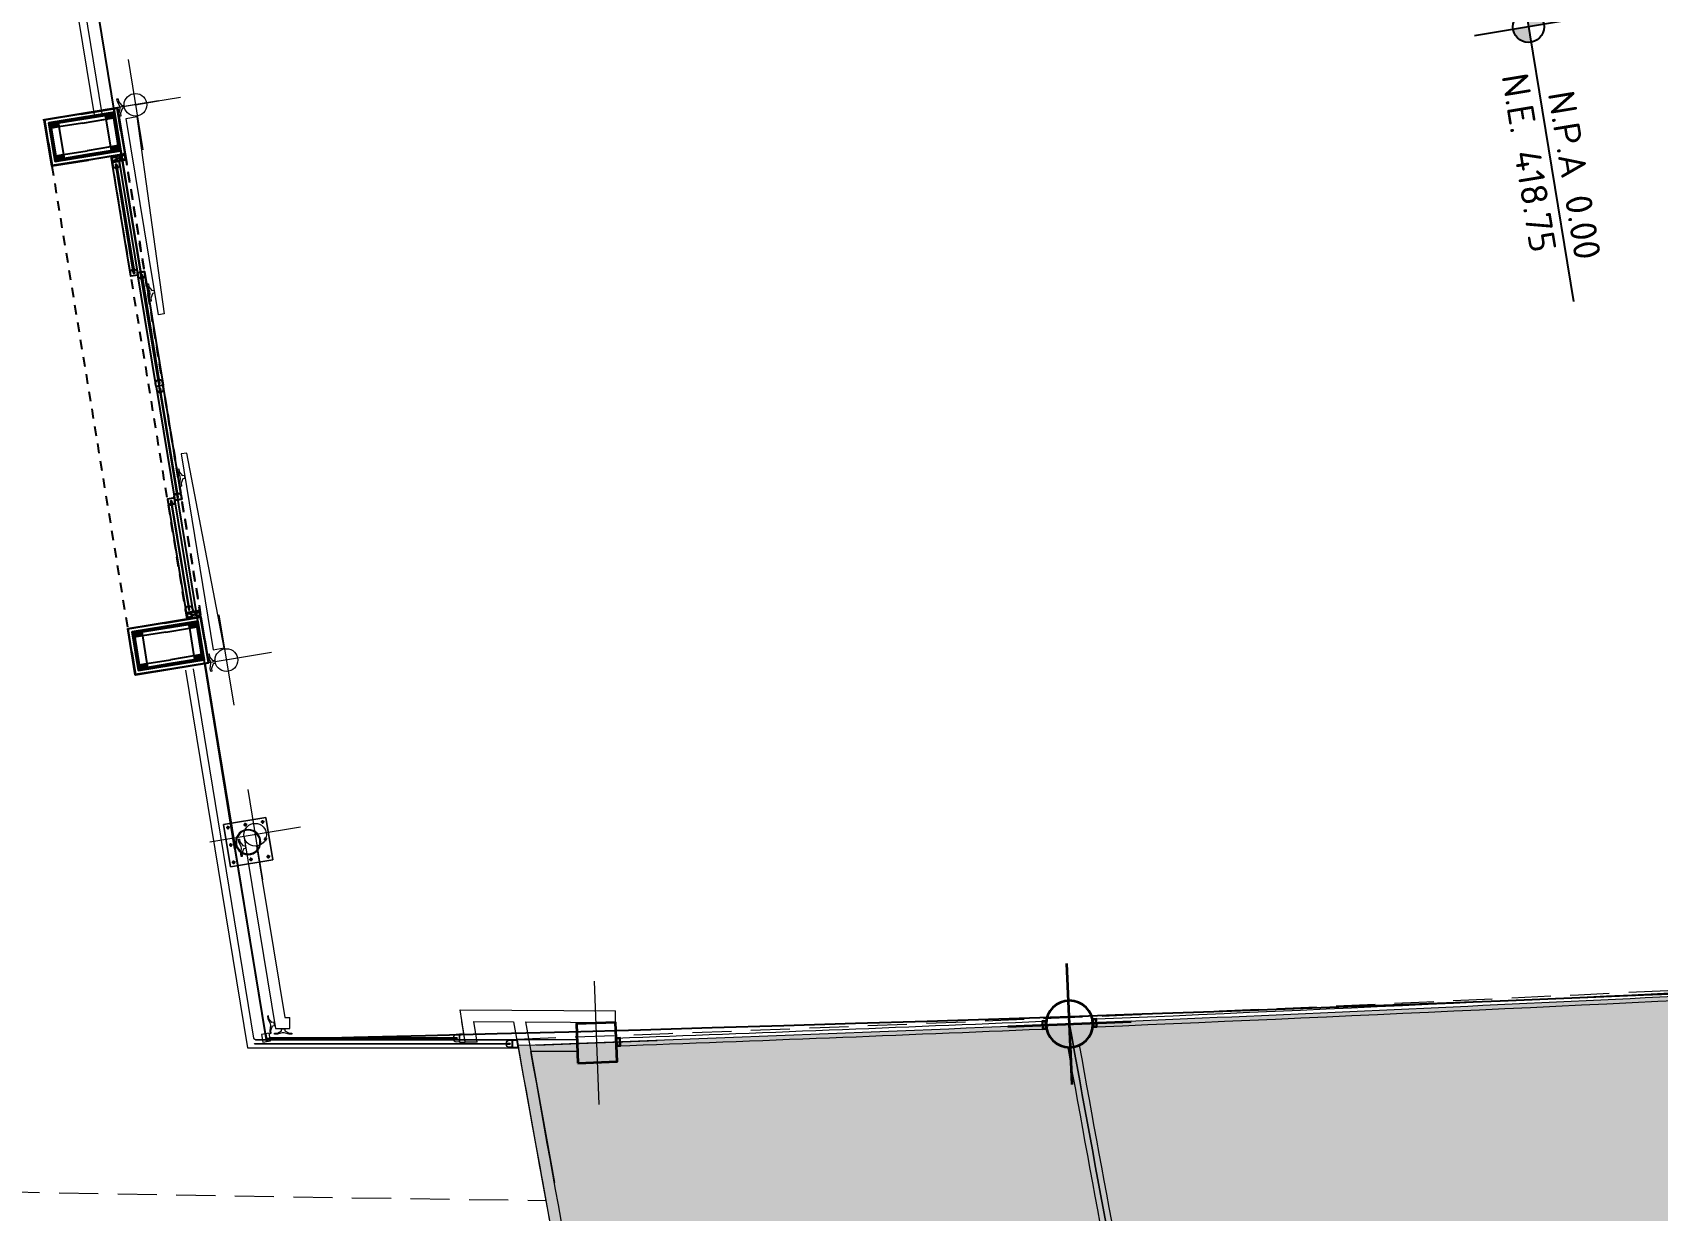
# Model space of a CAD drawing. Header units: metres. Extents: x 2 to 659295185, y -28 to 1124222152.
# Drawn here: x 655414.91 to 655435.71, y 1126400.92 to 1126416 of the extents above; entities that cross this region are included whole.
import ezdxf

# ---------------------------------------------------------------- set-up
doc = ezdxf.new("R2010")
doc.units = ezdxf.units.M
doc.header["$MEASUREMENT"] = 0
for name, pattern in [('CCSM_C1_CUERPO D.dwg 19-03-12$0$ACAD_ISO02W100', [15, 12, -3]), ('CCSM_C1_CUERPO D.dwg 19-03-12$0$CONTINUA', [0]), ('CCSM_C1_CUERPO D.dwg 19-03-12$0$HIDDEN2', [0.1875, 0.125, -0.0625]), ('CCSM_C1_CUERPO EL$0$DASHED', [0.75, 0.5, -0.25]), ('CCSM_C1_CUERPO QR$0$CONTINUA', [0]), ('CCSM_XREF ESTRUCTURA15$0$DASHED', [0.75, 0.5, -0.25]), ('CCSM_XREF ESTRUCTURA15$0$MITTE', [2, 1.25, -0.25, 0.25, -0.25]), ('CONTINUA', [0]), ('DASHDOT', [1, 0.5, -0.25, 0, -0.25])]:
    doc.linetypes.add(name, pattern=pattern)
doc.layers.get('0').update_dxf_attribs({"linetype": 'CONTINUOUS'})
for name, color, linetype in [('CCSM_C1_CUERPO D.dwg 19-03-12$0$01', 2, 'CONTINUOUS'), ('CCSM_C1_CUERPO D.dwg 19-03-12$0$03', 3, 'CONTINUOUS'), ('CCSM_C1_CUERPO D.dwg 19-03-12$0$A-BROCAL', 8, 'CONTINUOUS'), ('CCSM_C1_CUERPO D.dwg 19-03-12$0$A-ESTRUCTURA DE FACHADA DE VIDRIO', 5, 'CONTINUOUS'), ('CCSM_C1_CUERPO D.dwg 19-03-12$0$A-PROYECCIONES', 5, 'CCSM_C1_CUERPO D.dwg 19-03-12$0$ACAD_ISO02W100'), ('CCSM_C1_CUERPO D.dwg 19-03-12$0$A-PUERTA', 5, 'CCSM_C1_CUERPO D.dwg 19-03-12$0$CONTINUA'), ('CCSM_C1_CUERPO D.dwg 19-03-12$0$A-VIDRIO', 135, 'CONTINUOUS'), ('CCSM_C1_CUERPO D.dwg 19-03-12$0$FAC-ALUCOBOND', 7, 'CONTINUOUS'), ('CCSM_C1_CUERPO D.dwg 19-03-12$0$FAC-VIDRIO', 113, 'CONTINUOUS'), ('CCSM_C1_CUERPO D.dwg 19-03-12$0$LOGO', 7, 'CONTINUOUS'), ('CCSM_C1_CUERPO D.dwg 19-03-12$0$TEX-ROT', 7, 'CONTINUOUS'), ('CCSM_C1_CUERPO EL$0$A-PROYECCIONES', 5, 'CCSM_C1_CUERPO EL$0$DASHED'), ('CCSM_C1_CUERPO QR$0$A-FRENTE DE LOCAL', 4, 'CONTINUOUS'), ('CCSM_C1_CUERPO QR$0$A-MARCOS LOCALES', 4, 'CONTINUOUS'), ('CCSM_C1_CUERPO QR$0$A-PARED', 2, 'CCSM_C1_CUERPO QR$0$CONTINUA'), ('CCSM_C1_CUERPO QR$0$A-TEXTOS NIVELES', 7, 'CONTINUOUS'), ('CCSM_XREF ESTRUCTURA15$0$PROYECCION DE TECHO', 212, 'CONTINUOUS'), ('CCSM_XREF ESTRUCTURA15$0$PS_MIDLINE', 1, 'CCSM_XREF ESTRUCTURA15$0$MITTE'), ('CCSM_XREF ESTRUCTURA15$0$PS_PLATE', 161, 'CONTINUOUS'), ('CCSM_XREF ESTRUCTURA15$0$PS_SOLID', 2, 'CONTINUOUS'), ('MESAS DE FERIA', 7, 'CONTINUOUS')]:
    doc.layers.add(name, color=color, linetype=linetype)
doc.layers.add('CCSM_C1_CUERPO QR$0$A-AREAS COMERCIALES', color=151, linetype='CONTINUOUS', plot=False)
for name, color, linetype, lineweight in [('CCSM_XREF ESTRUCTURA15$0$E-CA-COLUMNA', 2, 'CONTINUOUS', 35), ('CCSM_XREF ESTRUCTURA15$0$E-CR-COLUMNA', 2, 'CONTINUOUS', 35), ('LOCALES ASIGNADOS', 41, 'DASHDOT', 0), ('LOCALES PROPIOS', 101, 'CONTINUA', 0)]:
    doc.layers.add(name, color=color, linetype=linetype, lineweight=lineweight)
doc.styles.add('CCSM_C1_CUERPO QR$0$Standard', font='txt_____.ttf')

# ---------------------------------------------------------------- blocks, each defined once
blk = doc.blocks.new('CCSM_C1_CUERPO D.dwg 19-03-12$0$A$C050131DF')
at = {"layer": 'CCSM_C1_CUERPO D.dwg 19-03-12$0$01', "color": 8}
for p, q in [((-3.348, -5.969), (-3.349, -5.969)), ((-3.348, -5.969), (-3.348, -5.968)), ((-2.323, -6.4), (-2.322, -6.401)), ((-2.323, -6.401), (-2.322, -6.401)), ((-3.252, -6.553), (-3.253, -6.553)), ((-3.252, -6.553), (-3.252, -6.554)), ((-2.28, -12.482), (-2.281, -12.481)), ((-2.28, -12.482), (-2.281, -12.482)), ((-2.184, -13.066), (-2.185, -13.067)), ((-2.185, -13.066), (-2.185, -13.066))]:
    blk.add_line(p, q, dxfattribs=at)
for points in [[(-2.367, -6.108), (-2.415, -5.813, 0.414214), (-2.416, -5.812), (-2.884, -5.889)], [(-3.304, -6.262), (-3.352, -5.967, -0.414214), (-3.351, -5.965), (-2.884, -5.889)], [(-2.367, -6.108), (-2.318, -6.403, -0.414214), (-2.319, -6.404), (-2.787, -6.481)], [(-3.304, -6.262), (-3.256, -6.556, 0.414214), (-3.254, -6.557), (-2.787, -6.481)], [(-2.237, -12.775), (-2.285, -12.48, -0.414214), (-2.284, -12.478), (-1.816, -12.402)], [(-1.299, -12.621), (-1.347, -12.326, 0.414214), (-1.349, -12.325), (-1.816, -12.402)], [(-1.299, -12.621), (-1.251, -12.916, -0.414214), (-1.252, -12.917), (-1.719, -12.994)], [(-2.237, -12.775), (-2.188, -13.069, 0.414214), (-2.187, -13.07), (-1.719, -12.994)]]:
    blk.add_lwpolyline(points, format="xyb", dxfattribs=at)
for points in [[(-2.883, -5.893), (-2.419, -5.816)], [(-2.371, -6.108), (-2.418, -5.817)], [(-2.367, -6.108), (-2.416, -5.813)], [(-3.304, -6.261), (-3.352, -5.966)], [(-2.883, -5.893), (-3.348, -5.969)], [(-3.3, -6.261), (-3.348, -5.969)], [(-2.371, -6.108), (-2.323, -6.4)], [(-2.367, -6.108), (-2.319, -6.403)], [(-3.304, -6.261), (-3.255, -6.556)], [(-3.3, -6.261), (-3.252, -6.553)], [(-2.788, -6.477), (-2.323, -6.401)], [(-2.788, -6.477), (-3.252, -6.553)], [(-2.236, -12.774), (-2.284, -12.479)], [(-1.816, -12.406), (-2.28, -12.482)], [(-2.233, -12.774), (-2.28, -12.482)], [(-1.816, -12.406), (-1.351, -12.33)], [(-1.303, -12.622), (-1.351, -12.33)], [(-1.3, -12.621), (-1.348, -12.326)], [(-1.303, -12.622), (-1.255, -12.913)], [(-1.3, -12.621), (-1.251, -12.916)], [(-2.236, -12.774), (-2.188, -13.07)], [(-2.233, -12.774), (-2.185, -13.066)], [(-1.72, -12.99), (-2.184, -13.066)], [(-1.72, -12.99), (-1.256, -12.914)]]:
    blk.add_lwpolyline(points, dxfattribs=at)
at = {"layer": 'CCSM_C1_CUERPO D.dwg 19-03-12$0$03', "color": 8}
for p, q in [((-3.348, -5.968), (-3.352, -5.966)), ((-3.349, -5.969), (-3.352, -5.966)), ((-2.322, -6.401), (-2.319, -6.403)), ((-2.322, -6.401), (-2.319, -6.403)), ((-3.253, -6.553), (-3.255, -6.556)), ((-3.252, -6.554), (-3.255, -6.557)), ((-2.281, -12.481), (-2.284, -12.479)), ((-2.281, -12.482), (-2.284, -12.479)), ((-2.185, -13.066), (-2.188, -13.07)), ((-2.185, -13.067), (-2.187, -13.07))]:
    blk.add_line(p, q, dxfattribs=at)
for points in [[(-2.884, -5.889), (-2.416, -5.813)], [(-2.883, -5.892), (-2.418, -5.816)], [(-2.37, -6.108), (-2.418, -5.816)], [(-2.884, -5.889), (-3.352, -5.966)], [(-3.301, -6.261), (-3.349, -5.969)], [(-2.883, -5.892), (-3.348, -5.968)], [(-2.37, -6.108), (-2.322, -6.401)], [(-3.301, -6.261), (-3.253, -6.553)], [(-2.787, -6.477), (-2.322, -6.401)], [(-2.787, -6.48), (-2.319, -6.403)], [(-2.787, -6.48), (-3.255, -6.557)], [(-2.787, -6.477), (-3.252, -6.554)], [(-1.816, -12.402), (-2.284, -12.479)], [(-1.816, -12.405), (-2.281, -12.481)], [(-2.233, -12.774), (-2.281, -12.482)], [(-1.816, -12.402), (-1.349, -12.326)], [(-1.816, -12.405), (-1.351, -12.329)], [(-1.303, -12.621), (-1.35, -12.329)], [(-1.303, -12.621), (-1.255, -12.914)], [(-2.233, -12.774), (-2.185, -13.066)], [(-1.719, -12.993), (-2.187, -13.07)], [(-1.72, -12.99), (-2.185, -13.067)], [(-1.72, -12.99), (-1.255, -12.914)], [(-1.719, -12.993), (-1.252, -12.917)]]:
    blk.add_lwpolyline(points, dxfattribs=at)
at = {"layer": 'CCSM_C1_CUERPO D.dwg 19-03-12$0$A-PROYECCIONES', "color": 8, "linetype": 'CCSM_C1_CUERPO D.dwg 19-03-12$0$HIDDEN2'}
blk.add_lwpolyline([(-1.348, -12.325), (-2.318, -6.404), (-3.256, -6.558), (-2.285, -12.479)], close=True, dxfattribs=at)
blk.add_lwpolyline([(-1.348, -12.325), (-1.525, -12.354), (-2.496, -6.433), (-2.318, -6.404), (-1.348, -12.325)], dxfattribs=at)
at = {"layer": 'CCSM_C1_CUERPO D.dwg 19-03-12$0$A-PUERTA', "color": 8}
for p, q in [((-2.484, -6.441), (-2.317, -6.475)), ((-2.326, -6.415), (-2.475, -6.5)), ((-1.517, -12.343), (-1.369, -12.257)), ((-1.359, -12.317), (-1.527, -12.283))]:
    blk.add_line(p, q, dxfattribs=at)
for points in [[(-2.483, -6.512), (-2.496, -6.433), (-2.318, -6.404), (-2.305, -6.483)], [(-2.475, -6.5), (-2.484, -6.441), (-2.326, -6.415), (-2.317, -6.475)], [(-2.394, -6.497), (-2.155, -7.953), (-2.244, -7.968), (-2.483, -6.512)], [(-2.429, -6.533), (-2.2, -7.93), (-2.21, -7.931), (-2.439, -6.535)], [(-2.071, -7.909), (-1.833, -9.364), (-1.922, -9.379), (-2.16, -7.923)], [(-2.106, -7.945), (-1.877, -9.341), (-1.887, -9.343), (-2.116, -7.947)], [(-1.594, -10.82), (-1.833, -9.364), (-1.922, -9.379), (-1.683, -10.835)], [(-1.639, -10.797), (-1.868, -9.4), (-1.877, -9.402), (-1.649, -10.798)], [(-1.449, -12.26), (-1.688, -10.805), (-1.777, -10.819), (-1.538, -12.275)], [(-1.494, -12.237), (-1.723, -10.841), (-1.732, -10.843), (-1.504, -12.239)], [(-1.538, -12.275), (-1.525, -12.354), (-1.348, -12.325), (-1.361, -12.246)], [(-1.527, -12.283), (-1.517, -12.343), (-1.359, -12.317), (-1.369, -12.257)]]:
    blk.add_lwpolyline(points, close=True, dxfattribs=at)
for points in [[(-2.421, -6.583), (-2.421, -6.583, 0.414214), (-2.388, -6.537), (-2.394, -6.497), (-2.483, -6.512), (-2.476, -6.551, 0.414214), (-2.43, -6.584), (-2.43, -6.584), (-2.439, -6.535), (-2.429, -6.533)], [(-2.208, -7.881), (-2.203, -7.88, -0.440849), (-2.162, -7.914), (-2.155, -7.953), (-2.244, -7.968), (-2.251, -7.928, -0.414214), (-2.218, -7.882), (-2.218, -7.882), (-2.21, -7.931), (-2.2, -7.93)], [(-2.098, -7.994), (-2.098, -7.994, 0.414214), (-2.065, -7.948), (-2.071, -7.909), (-2.16, -7.923), (-2.154, -7.963, 0.414214), (-2.108, -7.996), (-2.108, -7.996), (-2.116, -7.947), (-2.106, -7.945)], [(-1.885, -9.292), (-1.88, -9.291, -0.440849), (-1.839, -9.325), (-1.833, -9.364), (-1.922, -9.379), (-1.928, -9.339, -0.414214), (-1.895, -9.294), (-1.895, -9.294), (-1.887, -9.343), (-1.877, -9.341)], [(-1.859, -9.45), (-1.859, -9.45, 0.414214), (-1.826, -9.404), (-1.833, -9.364), (-1.922, -9.379), (-1.915, -9.418, 0.414214), (-1.869, -9.451), (-1.869, -9.451), (-1.877, -9.402), (-1.868, -9.4)], [(-1.715, -10.89), (-1.715, -10.89, 0.414214), (-1.682, -10.844), (-1.688, -10.805), (-1.777, -10.819), (-1.77, -10.859, 0.414214), (-1.724, -10.892), (-1.724, -10.892), (-1.732, -10.843), (-1.723, -10.841)], [(-1.647, -10.747), (-1.642, -10.747, -0.440849), (-1.601, -10.78), (-1.594, -10.82), (-1.683, -10.835), (-1.69, -10.795, -0.414214), (-1.657, -10.749), (-1.657, -10.749), (-1.649, -10.798), (-1.639, -10.797)], [(-1.502, -12.188), (-1.507, -12.189, -0.389175), (-1.456, -12.221), (-1.449, -12.26), (-1.538, -12.275), (-1.545, -12.236, -0.414214), (-1.512, -12.19), (-1.512, -12.19), (-1.504, -12.239), (-1.494, -12.237)]]:
    blk.add_lwpolyline(points, format="xyb", close=True, dxfattribs=at)
at = {"layer": 'CCSM_C1_CUERPO D.dwg 19-03-12$0$FAC-ALUCOBOND', "color": 8}
for points in [[(-2.415, -5.812), (-2.318, -6.404), (-3.256, -6.558), (-3.353, -5.965)], [(-1.251, -12.917), (-1.348, -12.325), (-2.285, -12.479), (-2.188, -13.071)], [(-1.348, -12.325), (-1.251, -12.917), (-2.188, -13.071), (-2.285, -12.479)]]:
    blk.add_lwpolyline(points, close=True, dxfattribs=at)
at = {"layer": 'CCSM_C1_CUERPO D.dwg 19-03-12$0$FAC-VIDRIO', "color": 8}
for p, q in [((-3.176, -6.049), (-3.26, -6.032)), ((-3.181, -6.019), (-3.255, -6.061)), ((-2.561, -5.917), (-2.477, -5.934)), ((-2.556, -5.947), (-2.482, -5.904)), ((-3.11, -6.452), (-3.194, -6.435)), ((-3.115, -6.423), (-3.189, -6.465)), ((-2.494, -6.321), (-2.411, -6.337)), ((-2.49, -6.35), (-2.415, -6.308)), ((-1.493, -12.43), (-1.409, -12.447)), ((-1.488, -12.46), (-1.414, -12.417)), ((-2.109, -12.562), (-2.193, -12.545)), ((-2.114, -12.532), (-2.188, -12.575)), ((-1.427, -12.834), (-1.343, -12.851)), ((-1.422, -12.864), (-1.348, -12.821)), ((-2.043, -12.965), (-2.127, -12.949)), ((-2.048, -12.936), (-2.122, -12.978))]:
    blk.add_line(p, q, dxfattribs=at)
for points in [[(-3.272, -6.024), (-3.173, -6.007), (-3.165, -6.057), (-3.264, -6.073), (-3.272, -6.024)], [(-3.26, -6.032), (-3.181, -6.019), (-3.176, -6.049), (-3.255, -6.061)], [(-2.473, -5.893), (-2.572, -5.909), (-2.564, -5.958), (-2.465, -5.942), (-2.473, -5.893)], [(-2.482, -5.904), (-2.561, -5.917), (-2.556, -5.947), (-2.477, -5.934)], [(-3.206, -6.427), (-3.107, -6.411), (-3.099, -6.46), (-3.197, -6.477), (-3.206, -6.427)], [(-3.194, -6.435), (-3.115, -6.423), (-3.11, -6.452), (-3.189, -6.465)], [(-2.407, -6.296), (-2.506, -6.313), (-2.498, -6.362), (-2.399, -6.346), (-2.407, -6.296)], [(-2.415, -6.308), (-2.494, -6.321), (-2.49, -6.35), (-2.411, -6.337)], [(-1.406, -12.406), (-1.505, -12.422), (-1.496, -12.471), (-1.398, -12.455), (-1.406, -12.406)], [(-1.414, -12.417), (-1.493, -12.43), (-1.488, -12.46), (-1.409, -12.447)], [(-2.204, -12.537), (-2.105, -12.521), (-2.097, -12.57), (-2.196, -12.586), (-2.204, -12.537)], [(-2.193, -12.545), (-2.114, -12.532), (-2.109, -12.562), (-2.188, -12.575)], [(-1.34, -12.809), (-1.438, -12.826), (-1.43, -12.875), (-1.332, -12.859), (-1.34, -12.809)], [(-1.348, -12.821), (-1.427, -12.834), (-1.422, -12.864), (-1.343, -12.851)], [(-2.138, -12.94), (-2.039, -12.924), (-2.031, -12.973), (-2.13, -12.99), (-2.138, -12.94)], [(-2.127, -12.949), (-2.048, -12.936), (-2.043, -12.965), (-2.122, -12.978)]]:
    blk.add_lwpolyline(points, close=True, dxfattribs=at)
at = {"layer": 'CCSM_C1_CUERPO D.dwg 19-03-12$0$TEX-ROT', "color": 8}
for p, q in [((-3.26, -6.032), (-3.181, -6.019)), ((-2.864, -6.008), (-3.165, -6.057)), ((-2.864, -6.008), (-2.564, -5.958)), ((-2.564, -5.958), (-2.506, -6.313)), ((-2.482, -5.904), (-2.561, -5.917)), ((-3.165, -6.057), (-3.107, -6.411)), ((-3.107, -6.411), (-2.806, -6.362)), ((-2.506, -6.313), (-2.806, -6.362)), ((-1.797, -12.521), (-1.496, -12.471)), ((-1.496, -12.471), (-1.438, -12.826)), ((-1.414, -12.417), (-1.493, -12.43)), ((-2.193, -12.545), (-2.114, -12.532)), ((-1.797, -12.521), (-2.097, -12.57)), ((-2.097, -12.57), (-2.039, -12.924)), ((-2.039, -12.924), (-1.739, -12.875)), ((-1.438, -12.826), (-1.739, -12.875))]:
    blk.add_line(p, q, dxfattribs=at)
for points in [[(-2.795, -6.431), (-3.214, -6.5), (-3.295, -6.007), (-2.876, -5.938)], [(-2.876, -5.938), (-3.295, -6.007), (-3.214, -6.5), (-2.795, -6.431)], [(-2.796, -6.428), (-3.211, -6.496), (-3.291, -6.01), (-2.875, -5.941)], [(-2.875, -5.941), (-3.291, -6.01), (-3.211, -6.496), (-2.796, -6.428)], [(-2.798, -6.411), (-3.197, -6.477), (-3.272, -6.024), (-2.873, -5.958)], [(-2.873, -5.958), (-3.272, -6.024), (-3.197, -6.477), (-2.798, -6.411)], [(-2.795, -6.431), (-2.376, -6.363), (-2.456, -5.869), (-2.876, -5.938)], [(-2.876, -5.938), (-2.456, -5.869), (-2.376, -6.363), (-2.795, -6.431)], [(-2.796, -6.428), (-2.38, -6.36), (-2.459, -5.873), (-2.875, -5.941)], [(-2.875, -5.941), (-2.459, -5.873), (-2.38, -6.36), (-2.796, -6.428)], [(-2.798, -6.411), (-2.399, -6.346), (-2.473, -5.893), (-2.873, -5.958)], [(-2.873, -5.958), (-2.473, -5.893), (-2.399, -6.346), (-2.798, -6.411)], [(-1.727, -12.944), (-2.147, -13.013), (-2.228, -12.52), (-1.808, -12.451)], [(-1.808, -12.451), (-2.228, -12.52), (-2.147, -13.013), (-1.727, -12.944)], [(-1.728, -12.941), (-2.144, -13.009), (-2.224, -12.523), (-1.808, -12.455)], [(-1.808, -12.455), (-2.224, -12.523), (-2.144, -13.009), (-1.728, -12.941)], [(-1.731, -12.924), (-2.13, -12.99), (-2.204, -12.537), (-1.805, -12.471)], [(-1.805, -12.471), (-2.204, -12.537), (-2.13, -12.99), (-1.731, -12.924)], [(-1.727, -12.944), (-1.308, -12.876), (-1.389, -12.382), (-1.808, -12.451)], [(-1.808, -12.451), (-1.389, -12.382), (-1.308, -12.876), (-1.727, -12.944)], [(-1.728, -12.941), (-1.312, -12.873), (-1.392, -12.386), (-1.808, -12.455)], [(-1.808, -12.455), (-1.392, -12.386), (-1.312, -12.873), (-1.728, -12.941)], [(-1.731, -12.924), (-1.332, -12.859), (-1.406, -12.406), (-1.805, -12.471)], [(-1.805, -12.471), (-1.406, -12.406), (-1.332, -12.859), (-1.731, -12.924)]]:
    blk.add_lwpolyline(points, dxfattribs=at)
blk = doc.blocks.new('CCSM_C1_CUERPO QR$0$MARCO LOCAL-COLUMNA')
at = {"layer": 'CCSM_C1_CUERPO QR$0$A-MARCOS LOCALES'}
for points in [[(655585.123, 1126575.588), (655585.173, 1126575.588), (655585.173, 1126575.488), (655585.123, 1126575.488)], [(655585.128, 1126575.583), (655585.168, 1126575.583), (655585.168, 1126575.493), (655585.128, 1126575.493)]]:
    blk.add_lwpolyline(points, close=True, dxfattribs=at)
blk = doc.blocks.new('CCSM_C1_CUERPO QR$0$nivel para plantas')
h = blk.add_hatch(color=251)
h.paths.add_polyline_path([(0, 0.2, 0.414214), (-0.2, 0), (0, 0)])
h.paths.add_polyline_path([(0.2, 0), (0, 0), (0, -0.2, 0.414214)])
at = {"color": 251}
blk.add_line((-0.7, 0), (3.56, 0), dxfattribs=at)
blk.add_lwpolyline([(0, 0.7), (0, 0), (0, -0.7)], dxfattribs=at)
blk.add_circle((0, 0), 0.2, dxfattribs=at)
at = {"char_height": 0.34, "attachment_point": 1, "style": 'CCSM_C1_CUERPO QR$0$Standard'}
for s, insert, width in [('{\\Fromans|c0;\\C7;N.P.A 0.00}', (0.877, 0.444), 2.70141), ('{\\Fromans|c0;N.E. 418.75}', (0.56, -0.104), 3.02544)]:
    blk.add_mtext(s, dxfattribs=dict(at, insert=insert, width=width))
blk = doc.blocks.new('CCSM_XREF ESTRUCTURA15$0$CCSM_COLUM REDONDA')
at = {"color": 5}
for p, q in [((0, 0.774), (0, -0.774)), ((-0.789, 0), (0.789, 0))]:
    blk.add_line(p, q, dxfattribs=at)
blk.add_circle((0, 0), 0.3)
blk = doc.blocks.new('CCSM_XREF ESTRUCTURA15$0$CCSM_COLUMNA REC')
at = {"layer": 'CCSM_XREF ESTRUCTURA15$0$E-CA-COLUMNA'}
blk.add_lwpolyline([(-0.25, -0.25), (0.25, -0.25), (0.25, 0.25), (-0.25, 0.25)], close=True, dxfattribs=at)

msp = doc.modelspace()

# ---------------------------------------------------------------- hatches: boundary and pattern name
at = {"layer": 'LOCALES ASIGNADOS'}
h = msp.add_hatch(color=256, dxfattribs=at)
edge = h.paths.add_edge_path()
edge.add_arc((219491.1056, 1054914.3756), 441878.9229, 9.308049718, 9.309563548, ccw=False)
edge.add_line((655551.8097, 1126384.9626), (655564.5398, 1126387.0492))
edge.add_line((655564.5398, 1126387.0492), (655562.5867, 1126398.9652))
edge.add_line((655562.5867, 1126398.9652), (655552.3922, 1126397.2942))
edge.add_line((655552.3922, 1126397.2942), (655552.4569, 1126396.8995))
edge.add_line((655552.4569, 1126396.8995), (655549.9212, 1126396.4839))
at = {"layer": 'LOCALES PROPIOS'}
h = msp.add_hatch(color=101, dxfattribs=at)
edge = h.paths.add_edge_path()
edge.add_arc((655980.1616, 1126502.6977), 548.8549, 190.372368, 191.413076, ccw=False)
edge.add_arc((655377.7276, 1127600.5384), 1198.2927, 272.4132328, 272.9920766, ccw=False)
edge.add_arc((656010.9449, 1126508.5871), 592.1948, 190.240308, 191.3822583)
edge.add_line((655430.3972, 1126391.7152), (655423.3751, 1126390.2977))
edge.add_line((655423.3751, 1126390.2977), (655420.3815, 1126376.3821))
edge.add_arc((655980.2138, 1126502.709), 573.9083, 192.715905, 194.0632043)
edge.add_line((655423.5065, 1126363.2538), (655447.7572, 1126369.3287))
edge.add_arc((655974.1009, 1126501.3252), 542.6424, 191.424044, 194.078301, ccw=False)
edge.add_line((655442.2093, 1126393.8447), (655442.1597, 1126394.0898))
edge = h.paths.add_edge_path(flags=16)
edge.add_arc((656009.0857, 1126508.2414), 590.3037, 190.2393683, 191.3849768, ccw=False)
edge.add_arc((655377.7276, 1127600.5384), 1198.2927, 272.0753127, 272.4132328, ccw=False)
edge.add_arc((655980.1928, 1126502.7038), 567.8867, 190.108571, 191.375557)
edge.add_line((655423.462, 1126390.6943), (655423.3751, 1126390.2977))
edge.add_line((655423.3751, 1126390.2977), (655430.3974, 1126391.7153))

# ---------------------------------------------------------------- linework, layer by layer
at = {"color": 0}
for p, q in [((655417.8874, 1126403.1838, 419.795), (655415.17, 1126419.7626, 419.902)), ((655417.8874, 1126403.1838, 419.795), (655415.17, 1126419.7626, 419.902)), ((655417.8825, 1126403.183, 419.795), (655417.8924, 1126403.1846, 419.795)), ((655417.8825, 1126403.183, 419.795), (655417.8924, 1126403.1846, 419.795))]:
    msp.add_line(p, q, dxfattribs=at)
msp.add_lwpolyline([(655421.0514, 1126403.0052), (655421.0506, 1126403.1052), (655421.1084, 1126403.1052), (655421.1262, 1126403.0052)], close=True)
msp.add_lwpolyline([(655421.0514, 1126403.0052), (655421.0506, 1126403.1052), (655421.1084, 1126403.1052), (655421.1262, 1126403.0052)], close=True)
at = {"layer": 'CCSM_C1_CUERPO D.dwg 19-03-12$0$A-BROCAL', "lineweight": 5}
for points in [[(655415.7006, 1126414.9415), (655414.908, 1126419.777), (655414.9801, 1126419.8012), (655418.1958, 1126420.8838)], [(655415.7982, 1126414.9575), (655415.0236, 1126419.6835), (655415.0412, 1126419.7163), (655418.2111, 1126420.7834)], [(655416.8652, 1126407.8364), (655417.6571, 1126403.0045), (655417.6571, 1126403.0045), (655421.1262, 1126403.0052)], [(655416.9628, 1126407.8524), (655417.7374, 1126403.1264), (655417.7645, 1126403.1045), (655421.1084, 1126403.1052)]]:
    msp.add_lwpolyline(points, dxfattribs=at)
at = {"layer": 'CCSM_C1_CUERPO D.dwg 19-03-12$0$A-ESTRUCTURA DE FACHADA DE VIDRIO', "lineweight": 5}
msp.add_lwpolyline([(655420.971, 1126403.0601), (655420.971, 1126403.0601, -0.4114109), (655421.0107, 1126403.1), (655421.0507, 1126403.1003), (655421.0514, 1126403.0103), (655421.0114, 1126403.01, -0.4170735), (655420.9711, 1126403.0501), (655420.9711, 1126403.0501), (655421.0211, 1126403.0501), (655421.021, 1126403.0601)], format="xyb", close=True, dxfattribs=at)
at = {"layer": 'CCSM_C1_CUERPO D.dwg 19-03-12$0$A-VIDRIO', "linetype": 'CCSM_C1_CUERPO D.dwg 19-03-12$0$CONTINUA', "lineweight": 5}
for p, q in [((655417.6571, 1126403.0045), (655421.1262, 1126403.0052)), ((655421.1084, 1126403.1052), (655417.7645, 1126403.1045))]:
    msp.add_line(p, q, dxfattribs=at)
at = {"layer": 'CCSM_C1_CUERPO D.dwg 19-03-12$0$A-VIDRIO', "lineweight": 5}
msp.add_lwpolyline([(655417.7511, 1126403.0494), (655417.7495, 1126403.0594), (655421.021, 1126403.0601), (655421.0211, 1126403.0501)], close=True, dxfattribs=at)
at = {"layer": 'CCSM_C1_CUERPO D.dwg 19-03-12$0$LOGO', "color": 0, "lineweight": 5}
for p, q in [((655415.8407, 1126415.6401, 419.902), (655415.8506, 1126415.6417, 419.902)), ((655416.5198, 1126415.1198, 419.795), (655415.0395, 1126414.8772, 419.795)), ((655416.2237, 1126415.0713, 419.795), (655416.5198, 1126415.1198, 419.795)), ((655417.8825, 1126403.183, 419.795), (655417.8987, 1126403.0843)), ((655417.8909, 1126403.1319, 202.3772), (655417.9027, 1126403.1219, 152.8521)), ((655417.8924, 1126403.1846, 419.795), (655417.9086, 1126403.086)), ((655417.901, 1126403.1319, 195.4809), (655417.8925, 1126403.1219, 159.7471)), ((655417.9027, 1126403.1219, 152.8521), (655417.901, 1126403.1319, 195.4809)), ((655417.9018, 1126403.1269, 174.1665), (655420.3424, 1126403.1273)), ((655418.9051, 1126403.1321), (655418.9051, 1126403.1221)), ((655419.2974, 1126403.1322), (655419.2974, 1126403.1222)), ((655419.7698, 1126403.1323), (655419.7698, 1126403.1223)), ((655419.9996, 1126403.1323), (655419.9996, 1126403.1223)), ((655420.2051, 1126403.1323), (655420.2051, 1126403.1223)), ((655420.2993, 1126403.1324), (655420.2993, 1126403.1223))]:
    msp.add_line(p, q, dxfattribs=at)
at = {"layer": 'CCSM_C1_CUERPO D.dwg 19-03-12$0$LOGO', "color": 4, "lineweight": 5}
for points, elevation in [([(655415.5632, 1126417.395), (655415.5533, 1126417.3934), (655415.9415, 1126415.025), (655415.9514, 1126415.0266), (655415.5632, 1126417.395)], 419.902), ([(655416.3395, 1126412.6582), (655416.3297, 1126412.6566), (655415.9415, 1126415.025), (655415.9514, 1126415.0266), (655416.3395, 1126412.6582)], 419.902), ([(655416.7278, 1126410.2898), (655416.7179, 1126410.2882), (655417.1061, 1126407.9198), (655417.116, 1126407.9214), (655416.7278, 1126410.2898)], 419.795), ([(655417.5042, 1126405.553), (655417.4943, 1126405.5514), (655417.1061, 1126407.9198), (655417.116, 1126407.9214), (655417.5042, 1126405.553)], 419.795), ([(655417.5042, 1126405.553), (655417.4943, 1126405.5514), (655417.8825, 1126403.183), (655417.8924, 1126403.1846), (655417.5042, 1126405.553)], 419.795)]:
    msp.add_lwpolyline(points, dxfattribs=dict(at, elevation=elevation))
at = {"layer": 'CCSM_C1_CUERPO D.dwg 19-03-12$0$LOGO', "color": 2, "lineweight": 5}
for points, elevation in [([(655416.1289, 1126415.6497), (655416.3185, 1126414.4929)], 419.795), ([(655416.8021, 1126415.1661), (655415.6453, 1126414.9765)], 419.795), ([(655417.2935, 1126408.5445), (655417.4831, 1126407.3877)], 419.902), ([(655417.9667, 1126408.0609), (655416.8099, 1126407.8713)], 419.902), ([(655417.6621, 1126406.3094), (655417.8517, 1126405.1526)], 419.795), ([(655418.3353, 1126405.8258), (655417.1785, 1126405.6362)], 419.795)]:
    msp.add_lwpolyline(points, dxfattribs=dict(at, elevation=elevation))
at = {"layer": 'CCSM_C1_CUERPO D.dwg 19-03-12$0$LOGO', "color": 6, "lineweight": 5}
for points, elevation in [([(655416.0723, 1126415.0674), (655416.0789, 1126415.0266), (655416.0526, 1126415.0223), (655416.0528, 1126415.0207), (655416.0315, 1126414.964), (655416.0375, 1126414.9271), (655416.0235, 1126414.9248), (655416.0174, 1126414.9617), (655416.0264, 1126415.0254), (655416.022, 1126415.0518), (655415.9932, 1126415.1093), (655415.9872, 1126415.1462), (655416.0012, 1126415.1485), (655416.0073, 1126415.1116), (655416.0456, 1126415.0646), (655416.0459, 1126415.0631), (655416.0723, 1126415.0674)], 419.795), ([(655416.4604, 1126412.6995), (655416.4671, 1126412.6587), (655416.4407, 1126412.6544), (655416.441, 1126412.6528), (655416.4196, 1126412.5961), (655416.4257, 1126412.5592), (655416.4116, 1126412.5569), (655416.4055, 1126412.5938), (655416.4145, 1126412.6575), (655416.4102, 1126412.6839), (655416.3814, 1126412.7414), (655416.3753, 1126412.7783), (655416.3894, 1126412.7806), (655416.3954, 1126412.7437), (655416.4338, 1126412.6967), (655416.434, 1126412.6952), (655416.4604, 1126412.6995)], 419.795), ([(655416.8487, 1126410.3306), (655416.8554, 1126410.2898), (655416.829, 1126410.2855), (655416.8293, 1126410.2839), (655416.8079, 1126410.2272), (655416.8139, 1126410.1903), (655416.7999, 1126410.188), (655416.7938, 1126410.2249), (655416.8028, 1126410.2886), (655416.7985, 1126410.315), (655416.7696, 1126410.3725), (655416.7636, 1126410.4094), (655416.7776, 1126410.4117), (655416.7837, 1126410.3748), (655416.8221, 1126410.3278), (655416.8223, 1126410.3263), (655416.8487, 1126410.3306)], 839.697), ([(655417.2369, 1126407.9622), (655417.2436, 1126407.9214), (655417.2172, 1126407.9171), (655417.2175, 1126407.9155), (655417.1961, 1126407.8588), (655417.2021, 1126407.8219), (655417.1881, 1126407.8196), (655417.182, 1126407.8565), (655417.191, 1126407.9202), (655417.1867, 1126407.9466), (655417.1578, 1126408.0041), (655417.1518, 1126408.041), (655417.1658, 1126408.0433), (655417.1719, 1126408.0064), (655417.2103, 1126407.9594), (655417.2105, 1126407.9579), (655417.2369, 1126407.9622)], 419.902), ([(655417.6273, 1126405.5941), (655417.6339, 1126405.5534), (655417.6076, 1126405.5491), (655417.6078, 1126405.5475), (655417.5865, 1126405.4907), (655417.5925, 1126405.4538), (655417.5785, 1126405.4515), (655417.5724, 1126405.4884), (655417.5814, 1126405.5522), (655417.577, 1126405.5785), (655417.5482, 1126405.636), (655417.5422, 1126405.6729), (655417.5562, 1126405.6752), (655417.5623, 1126405.6383), (655417.6006, 1126405.5914), (655417.6009, 1126405.5898), (655417.6273, 1126405.5941)], 419.902), ([(655418.0049, 1126403.2902), (655417.9982, 1126403.3309), (655417.9719, 1126403.3266), (655417.9716, 1126403.3282), (655417.9332, 1126403.3751), (655417.9272, 1126403.412), (655417.9131, 1126403.4097), (655417.9192, 1126403.3728), (655417.948, 1126403.3153), (655417.9523, 1126403.289), (655417.9434, 1126403.2252), (655417.9494, 1126403.1883), (655417.9635, 1126403.1906), (655417.9574, 1126403.2275), (655417.9788, 1126403.2843), (655417.9785, 1126403.2859), (655418.0049, 1126403.2902)], 420.009), ([(655421.2189, 1126403.3358), (655421.5903, 1126401.2807)], -419.795)]:
    msp.add_lwpolyline(points, dxfattribs=dict(at, elevation=elevation))
at = {"layer": 'CCSM_C1_CUERPO D.dwg 19-03-12$0$LOGO', "color": 3, "lineweight": 5, "elevation": 419.795}
for points in [[(655416.2436, 1126414.9194), (655416.5913, 1126412.396), (655416.5173, 1126412.3839), (655416.1054, 1126414.8968), (655416.2436, 1126414.9194)], [(655417.3579, 1126408.1206), (655416.8832, 1126410.615), (655416.8092, 1126410.6029), (655417.2198, 1126408.098), (655417.3579, 1126408.1206)]]:
    msp.add_lwpolyline(points, dxfattribs=at)
at = {"layer": 'CCSM_C1_CUERPO D.dwg 19-03-12$0$LOGO', "color": 4, "lineweight": 5, "elevation": 419.902}
msp.add_lwpolyline([(655416.3395, 1126412.6582), (655416.3297, 1126412.6566), (655416.7179, 1126410.2882), (655416.7278, 1126410.2898)], close=True, dxfattribs=at)
at = {"layer": 'CCSM_C1_CUERPO D.dwg 19-03-12$0$LOGO', "color": 5, "lineweight": 5}
for points in [[(655417.6126, 1126405.7149), (655418.0162, 1126403.2529), (655418.1998, 1126403.253)], [(655417.7749, 1126405.5899), (655418.135, 1126403.3929), (655418.1998, 1126403.3929)], [(655418.1998, 1126403.253), (655418.1998, 1126403.3929)]]:
    msp.add_lwpolyline(points, dxfattribs=at)
at = {"layer": 'CCSM_C1_CUERPO D.dwg 19-03-12$0$LOGO', "color": 9, "lineweight": 5}
for points in [[(655422.1604, 1126402.2803), (655422.1009, 1126403.8569)], [(655421.3576, 1126403.0395), (655422.9038, 1126403.0978)]]:
    msp.add_lwpolyline(points, dxfattribs=at)
at = {"layer": 'CCSM_C1_CUERPO D.dwg 19-03-12$0$LOGO', "color": 6, "lineweight": 5}
for points in [[(655420.3797, 1126403.4915), (655422.3721, 1126403.4779)], [(655420.4471, 1126403.0801), (655420.3797, 1126403.4915)], [(655420.4476, 1126403.0775), (655420.4043, 1126403.3413)], [(655420.5565, 1126403.3403), (655421.0654, 1126403.3368)], [(655420.6, 1126403.0748), (655420.5565, 1126403.3403)], [(655421.0654, 1126403.3368), (655421.4418, 1126401.254)], [(655421.2189, 1126403.3358), (655422.3711, 1126403.3279)], [(655422.3711, 1126403.3279), (655422.3899, 1126402.8282), (655421.8903, 1126402.8094), (655421.8714, 1126403.309), (655422.3711, 1126403.3279)], [(655422.3711, 1126403.3279), (655422.3721, 1126403.4779)], [(655418.0957, 1126403.2482), (655418.137, 1126403.2482), (655418.137, 1126403.2215), (655418.1386, 1126403.2215), (655418.1911, 1126403.1913), (655418.2285, 1126403.1913), (655418.2285, 1126403.177), (655418.1911, 1126403.177), (655418.1297, 1126403.1962), (655418.103, 1126403.1961), (655418.0415, 1126403.177), (655418.0041, 1126403.177), (655418.0041, 1126403.1912), (655418.0415, 1126403.1912), (655418.0941, 1126403.2215), (655418.0957, 1126403.2215), (655418.0957, 1126403.2482)], [(655420.6, 1126403.0748), (655420.4476, 1126403.0776)]]:
    msp.add_lwpolyline(points, dxfattribs=at)
at = {"layer": 'CCSM_C1_CUERPO D.dwg 19-03-12$0$LOGO', "color": 3, "lineweight": 5}
msp.add_lwpolyline([(655417.9358, 1126403.1918), (655417.8381, 1126403.1757), (655417.8543, 1126403.0771), (655417.9519, 1126403.0931), (655417.9358, 1126403.1918)], dxfattribs=at)
at = {"layer": 'CCSM_C1_CUERPO D.dwg 19-03-12$0$LOGO', "color": 4, "lineweight": 5}
msp.add_lwpolyline([(655420.3424, 1126403.1224), (655420.3424, 1126403.1324), (655417.9461, 1126403.1319), (655417.9461, 1126403.1219), (655420.3424, 1126403.1224)], dxfattribs=at)
at = {"layer": 'CCSM_C1_CUERPO D.dwg 19-03-12$0$LOGO', "color": 3, "lineweight": 5}
for points in [[(655420.372, 1126403.1726), (655420.332, 1126403.1723, 0.411379), (655420.2924, 1126403.1324), (655420.3424, 1126403.1324), (655420.3424, 1126403.1224), (655420.2924, 1126403.1224, 0.4170735), (655420.3328, 1126403.0823), (655420.3728, 1126403.0826), (655420.372, 1126403.1726)], [(655420.372, 1126403.1726), (655420.332, 1126403.1723, 0.411379), (655420.2924, 1126403.1323), (655420.3424, 1126403.1323), (655420.3424, 1126403.1223), (655420.2924, 1126403.1223, 0.4170735), (655420.3328, 1126403.0823), (655420.3728, 1126403.0826), (655420.372, 1126403.1726)]]:
    msp.add_lwpolyline(points, format="xyb", dxfattribs=at)
msp.add_lwpolyline([(655420.4303, 1126403.1776), (655420.372, 1126403.1776), (655420.3728, 1126403.0776), (655420.4476, 1126403.0776)], close=True, dxfattribs=at)
msp.add_lwpolyline([(655420.4303, 1126403.1776), (655420.372, 1126403.1776), (655420.3728, 1126403.0776), (655420.4476, 1126403.0776)], close=True, dxfattribs=at)
at = {"layer": 'CCSM_C1_CUERPO D.dwg 19-03-12$0$LOGO', "color": 6, "lineweight": 5}
for centre in [(655416.2237, 1126415.0713, 419.795), (655417.3883, 1126407.9661, 419.902), (655417.7569, 1126405.731, 419.795)]:
    msp.add_circle(centre, 0.145, dxfattribs=at)
at = {"layer": 'CCSM_C1_CUERPO EL$0$A-PROYECCIONES', "lineweight": 5}
msp.add_lwpolyline([(655421.1065, 1126403.1157, 0.0062103), (655452.1715, 1126404.6309, 0.0092237), (655503.3398, 1126408.847, 0.0058318), (655535.1153, 1126412.626), (655535.6132, 1126409.5887, 0.0194724), (655631.4645, 1126426.348, 0.0707147)], format="xyb", dxfattribs=at)
at = {"layer": 'CCSM_C1_CUERPO QR$0$A-AREAS COMERCIALES', "lineweight": 5}
for points in [[(655442.1597, 1126394.0898, -0.004541), (655440.2759, 1126403.8793, -0.0025257), (655428.1833, 1126403.3085, 0.0049827), (655430.3972, 1126391.7152), (655423.3751, 1126390.2977), (655420.3815, 1126376.3821, 0.0058788), (655423.5065, 1126363.2538), (655447.7572, 1126369.3287, -0.0115819), (655442.2093, 1126393.8447), (655442.1597, 1126394.0898)], [(655430.3974, 1126391.7153, -0.0049987), (655428.1833, 1126403.3085, -0.0014745), (655421.1215, 1126403.0317, 0.0055283), (655423.462, 1126390.6943), (655423.3751, 1126390.2977)]]:
    msp.add_lwpolyline(points, format="xyb", close=True, dxfattribs=at)
at = {"layer": 'CCSM_C1_CUERPO QR$0$A-FRENTE DE LOCAL', "lineweight": 5}
for centre, radius, start, end in [((655377.5493, 1127604.1384), 1201.847, 272.4311873, 272.9296267), ((655377.55, 1127604.1249), 1201.9336, 272.4311708, 272.9296312), ((655376.2948, 1127635.592), 1233.3256, 272.1413849, 272.394908), ((655376.2957, 1127635.5699), 1233.4034, 272.1413829, 272.3949093)]:
    msp.add_arc(centre, radius, start, end, dxfattribs=at)
at = {"layer": 'CCSM_C1_CUERPO QR$0$A-PARED', "lineweight": 5}
for p, q in [((655421.8791, 1126403.106), (655421.1089, 1126403.1052)), ((655421.8792, 1126402.956), (655421.2875, 1126402.9554))]:
    msp.add_line(p, q, dxfattribs=at)
msp.add_lwpolyline([(655424.2558, 1126390.552), (655423.6677, 1126390.4332, -0.0061963), (655421.2875, 1126402.9554)], format="xyb", dxfattribs=at)
for centre, radius, start, end in [((655979.5286, 1126502.5814), 567.2113, 190.100645, 190.776366), ((655980.1928, 1126502.7038), 560.9617, 190.23703, 191.387512), ((655980.1928, 1126502.7038), 560.8117, 190.237034, 191.387506)]:
    msp.add_arc(centre, radius, start, end, dxfattribs=at)
at = {"layer": 'CCSM_XREF ESTRUCTURA15$0$PROYECCION DE TECHO', "color": 8, "linetype": 'CCSM_XREF ESTRUCTURA15$0$DASHED', "lineweight": 5}
for points in [[(655417.906, 1126422.8452, 0.0152291), (655367.3041, 1126403.3612)], [(655367.3041, 1126403.3612, 0.0152291), (655421.4782, 1126401.0509, 0.0152291)]]:
    msp.add_lwpolyline(points, format="xyb", dxfattribs=at)
for centre, start, end in [((655561.224, 1126022.0594, -4.525), 109.599593, 116.920271), ((655429.345, 1126826.6512, -4.525), 261.696644, 269.016323)]:
    msp.add_arc(centre, 428.6208, start, end, dxfattribs=at)
at = {"layer": 'CCSM_XREF ESTRUCTURA15$0$PS_MIDLINE', "color": 8, "lineweight": 5}
for p, q in [((655417.432, 1126405.8259, 3.025), (655417.3856, 1126405.8183, 3.025)), ((655417.4126, 1126405.7989, 3.025), (655417.405, 1126405.8452, 3.025)), ((655417.6541, 1126405.8623, 3.025), (655417.6077, 1126405.8546, 3.025)), ((655417.6347, 1126405.8353, 3.025), (655417.6271, 1126405.8816, 3.025)), ((655417.8761, 1126405.8986, 3.025), (655417.8297, 1126405.891, 3.025)), ((655417.8567, 1126405.8717, 3.025), (655417.8491, 1126405.918, 3.025)), ((655417.449, 1126405.5768, 3.025), (655417.4414, 1126405.6232, 3.025)), ((655417.9125, 1126405.6766, 3.025), (655417.8661, 1126405.669, 3.025)), ((655417.8931, 1126405.6496, 3.025), (655417.8855, 1126405.696, 3.025)), ((655417.4684, 1126405.6038, 3.025), (655417.422, 1126405.5962, 3.025)), ((655417.7269, 1126405.4182, 3.025), (655417.6805, 1126405.4106, 3.025)), ((655417.7075, 1126405.3912, 3.025), (655417.6999, 1126405.4376, 3.025)), ((655417.9489, 1126405.4546, 3.025), (655417.9025, 1126405.447, 3.025)), ((655417.9295, 1126405.4276, 3.025), (655417.9219, 1126405.474, 3.025)), ((655417.5048, 1126405.3818, 3.025), (655417.4584, 1126405.3742, 3.025)), ((655417.4854, 1126405.3548, 3.025), (655417.4778, 1126405.4012, 3.025))]:
    msp.add_line(p, q, dxfattribs=at)
at = {"layer": 'CCSM_XREF ESTRUCTURA15$0$PS_PLATE', "color": 8, "linetype": 'Continuous', "lineweight": 5, "extrusion": (0.16175, -0.986832, 0)}
for p, q in [((655417.3514, 1126405.8633, -1.5), (655417.8942, 1126405.9523, -1.5)), ((655417.8942, 1126405.9523, -1.525), (655417.3514, 1126405.8633, -1.525)), ((655417.3514, 1126405.8633, -1.5), (655417.8942, 1126405.9523, -1.5)), ((655417.8942, 1126405.9523, -1.525), (655417.3514, 1126405.8633, -1.525)), ((655417.9831, 1126405.4095, -1.5), (655417.4404, 1126405.3206, -1.5)), ((655417.4404, 1126405.3206, -1.525), (655417.9831, 1126405.4095, -1.525)), ((655417.9831, 1126405.4095, -1.5), (655417.4404, 1126405.3206, -1.5)), ((655417.4404, 1126405.3206, -1.525), (655417.9831, 1126405.4095, -1.525))]:
    msp.add_line(p, q, dxfattribs=at)
at = {"layer": 'CCSM_XREF ESTRUCTURA15$0$PS_PLATE', "color": 8, "linetype": 'Continuous', "lineweight": 5, "extrusion": (-0.986832, -0.16175, 0)}
for p, q in [((655417.3514, 1126405.8633, -1.525), (655417.3514, 1126405.8633, -1.5)), ((655417.4404, 1126405.3206, -1.5), (655417.3514, 1126405.8633, -1.5)), ((655417.3514, 1126405.8633, -1.525), (655417.4404, 1126405.3206, -1.525)), ((655417.3514, 1126405.8633, -1.525), (655417.3514, 1126405.8633, -1.5)), ((655417.4404, 1126405.3206, -1.5), (655417.3514, 1126405.8633, -1.5)), ((655417.3514, 1126405.8633, -1.525), (655417.4404, 1126405.3206, -1.525)), ((655417.3955, 1126405.8199, -1.525), (655417.3955, 1126405.8199, -1.5)), ((655417.4067, 1126405.8354, -1.525), (655417.4067, 1126405.8354, -1.5)), ((655417.4222, 1126405.8242, -1.525), (655417.4222, 1126405.8242, -1.5)), ((655417.6176, 1126405.8563, -1.525), (655417.6176, 1126405.8563, -1.5)), ((655417.6287, 1126405.8718, -1.525), (655417.6287, 1126405.8718, -1.5)), ((655417.6331, 1126405.8451, -1.525), (655417.6331, 1126405.8451, -1.5)), ((655417.6442, 1126405.8606, -1.525), (655417.6442, 1126405.8606, -1.5)), ((655417.8396, 1126405.8927, -1.525), (655417.8396, 1126405.8927, -1.5)), ((655417.8507, 1126405.9082, -1.525), (655417.8507, 1126405.9082, -1.5)), ((655417.8551, 1126405.8815, -1.525), (655417.8551, 1126405.8815, -1.5)), ((655417.8662, 1126405.897, -1.525), (655417.8662, 1126405.897, -1.5)), ((655417.8942, 1126405.9523, -1.5), (655417.9831, 1126405.4095, -1.5)), ((655417.8942, 1126405.9523, -1.525), (655417.8942, 1126405.9523, -1.5)), ((655417.9831, 1126405.4095, -1.525), (655417.8942, 1126405.9523, -1.525)), ((655417.8942, 1126405.9523, -1.5), (655417.9831, 1126405.4095, -1.5)), ((655417.8942, 1126405.9523, -1.525), (655417.8942, 1126405.9523, -1.5)), ((655417.9831, 1126405.4095, -1.525), (655417.8942, 1126405.9523, -1.525)), ((655417.411, 1126405.8087, -1.525), (655417.411, 1126405.8087, -1.5)), ((655417.443, 1126405.6133, -1.525), (655417.443, 1126405.6133, -1.5)), ((655417.876, 1126405.6706, -1.525), (655417.876, 1126405.6706, -1.5)), ((655417.8871, 1126405.6861, -1.525), (655417.8871, 1126405.6861, -1.5)), ((655417.8915, 1126405.6595, -1.525), (655417.8915, 1126405.6595, -1.5)), ((655417.9026, 1126405.675, -1.525), (655417.9026, 1126405.675, -1.5)), ((655417.4319, 1126405.5978, -1.525), (655417.4319, 1126405.5978, -1.5)), ((655417.4474, 1126405.5867, -1.525), (655417.4474, 1126405.5867, -1.5)), ((655417.4586, 1126405.6022, -1.525), (655417.4586, 1126405.6022, -1.5)), ((655417.6903, 1126405.4122, -1.525), (655417.6903, 1126405.4122, -1.5)), ((655417.7015, 1126405.4277, -1.525), (655417.7015, 1126405.4277, -1.5)), ((655417.717, 1126405.4166, -1.525), (655417.717, 1126405.4166, -1.5)), ((655417.9124, 1126405.4486, -1.525), (655417.9124, 1126405.4486, -1.5)), ((655417.9235, 1126405.4641, -1.525), (655417.9235, 1126405.4641, -1.5)), ((655417.9279, 1126405.4374, -1.525), (655417.9279, 1126405.4374, -1.5)), ((655417.939, 1126405.453, -1.525), (655417.939, 1126405.453, -1.5)), ((655417.9831, 1126405.4095, -1.525), (655417.9831, 1126405.4095, -1.5)), ((655417.9831, 1126405.4095, -1.525), (655417.9831, 1126405.4095, -1.5)), ((655417.4404, 1126405.3206, -1.525), (655417.4404, 1126405.3206, -1.5)), ((655417.4404, 1126405.3206, -1.525), (655417.4404, 1126405.3206, -1.5)), ((655417.4683, 1126405.3758, -1.525), (655417.4683, 1126405.3758, -1.5)), ((655417.4794, 1126405.3913, -1.525), (655417.4794, 1126405.3913, -1.5)), ((655417.4838, 1126405.3647, -1.525), (655417.4838, 1126405.3647, -1.5)), ((655417.4949, 1126405.3802, -1.525), (655417.4949, 1126405.3802, -1.5)), ((655417.7058, 1126405.4011, -1.525), (655417.7058, 1126405.4011, -1.5))]:
    msp.add_line(p, q, dxfattribs=at)
at = {"layer": 'CCSM_XREF ESTRUCTURA15$0$PS_PLATE', "color": 8, "linetype": 'Continuous', "lineweight": 5, "extrusion": (0, 0, -1)}
for centre in [(-655417.4088, 1126405.8221, 1.5), (-655417.4088, 1126405.8221, 1.525), (-655417.6309, 1126405.8584, 1.5), (-655417.6309, 1126405.8584, 1.525), (-655417.8529, 1126405.8948, 1.5), (-655417.8529, 1126405.8948, 1.525), (-655417.4452, 1126405.6, 1.5), (-655417.4452, 1126405.6, 1.525), (-655417.8893, 1126405.6728, 1.5), (-655417.8893, 1126405.6728, 1.525), (-655417.7037, 1126405.4144, 1.5), (-655417.7037, 1126405.4144, 1.525), (-655417.9257, 1126405.4508, 1.5), (-655417.9257, 1126405.4508, 1.525), (-655417.4816, 1126405.378, 1.5), (-655417.4816, 1126405.378, 1.525)]:
    msp.add_circle(centre, 0.0135, dxfattribs=at)
at = {"layer": 'CCSM_XREF ESTRUCTURA15$0$PS_PLATE', "color": 8, "linetype": 'Continuous', "lineweight": 5}
for centre in [(655417.4088, 1126405.8221, -1.525), (655417.4088, 1126405.8221, -1.5), (655417.6309, 1126405.8584, -1.525), (655417.6309, 1126405.8584, -1.5), (655417.8529, 1126405.8948, -1.525), (655417.8529, 1126405.8948, -1.5), (655417.4452, 1126405.6, -1.525), (655417.4452, 1126405.6, -1.5), (655417.8893, 1126405.6728, -1.525), (655417.8893, 1126405.6728, -1.5), (655417.7037, 1126405.4144, -1.525), (655417.7037, 1126405.4144, -1.5), (655417.9257, 1126405.4508, -1.525), (655417.9257, 1126405.4508, -1.5), (655417.4816, 1126405.378, -1.525), (655417.4816, 1126405.378, -1.5)]:
    msp.add_circle(centre, 0.0135, dxfattribs=at)
at = {"layer": 'CCSM_XREF ESTRUCTURA15$0$PS_SOLID', "color": 8, "lineweight": 5}
for p, q in [((655417.8942, 1126405.9523, -1.5), (655417.3514, 1126405.8633, -1.5)), ((655417.3514, 1126405.8633, -1.5), (655417.4404, 1126405.3206, -1.5)), ((655417.9831, 1126405.4095, -1.5), (655417.8942, 1126405.9523, -1.5)), ((655417.4404, 1126405.3206, -1.5), (655417.9831, 1126405.4095, -1.5)), ((655417.9831, 1126405.4095, -1.5), (655417.4404, 1126405.3206, -1.5))]:
    msp.add_line(p, q, dxfattribs=at)
at = {"layer": 'CCSM_XREF ESTRUCTURA15$0$PS_SOLID', "color": 8, "lineweight": 5, "extrusion": (0, 0, -1)}
for centre, radius in [((-655417.4088, 1126405.8221, 1.5), 0.0135), ((-655417.6309, 1126405.8584, 1.5), 0.0135), ((-655417.8529, 1126405.8948, 1.5), 0.0135), ((-655417.4452, 1126405.6, 1.5), 0.0135), ((-655417.6673, 1126405.6364, 4.525), 0.162), ((-655417.6673, 1126405.6364, 4.525), 0.151), ((-655417.8893, 1126405.6728, 1.5), 0.0135), ((-655417.7037, 1126405.4144, 1.5), 0.0135), ((-655417.9257, 1126405.4508, 1.5), 0.0135), ((-655417.4816, 1126405.378, 1.5), 0.0135)]:
    msp.add_circle(centre, radius, dxfattribs=at)
at = {"layer": 'MESAS DE FERIA'}
msp.add_arc((655393.6068, 1127430.6441), 1027.8199, 271.3656012, 277.9142103, dxfattribs=at)

# ---------------------------------------------------------------- block references
at = {"layer": 'CCSM_C1_CUERPO D.dwg 19-03-12$0$LOGO', "color": 2, "lineweight": 5}
msp.add_blockref('CCSM_C1_CUERPO D.dwg 19-03-12$0$A$C050131DF', (655418.41, 1126420.8455, 419.902), dxfattribs=at)
at = {"layer": 'CCSM_C1_CUERPO QR$0$A-MARCOS LOCALES', "lineweight": 5, "xscale": -1}
for p, rotation in [((-46621.5145, 2224625.0424), 182.3928625565574), ((-44617.7809, 2225902.9913), 182.288419623981), ((-40234.3418, 2228685.2655), 182.0599665831285)]:
    msp.add_blockref('CCSM_C1_CUERPO QR$0$MARCO LOCAL-COLUMNA', p, dxfattribs=dict(at, rotation=rotation))
at = {"layer": 'CCSM_C1_CUERPO QR$0$A-TEXTOS NIVELES', "lineweight": 5, "rotation": 279.3084512052866}
msp.add_blockref('CCSM_C1_CUERPO QR$0$nivel para plantas', (655434.0598, 1126416.0687), dxfattribs=at)
at = {"layer": 'CCSM_XREF ESTRUCTURA15$0$E-CR-COLUMNA', "lineweight": 5, "xscale": -1, "rotation": 182.4163539328287}
msp.add_blockref('CCSM_XREF ESTRUCTURA15$0$CCSM_COLUM REDONDA', (655428.1834, 1126403.3084), dxfattribs=at)
at = {"layer": 'CCSM_XREF ESTRUCTURA15$0$E-CR-COLUMNA', "lineweight": 5, "rotation": 2.160006114836894}
msp.add_blockref('CCSM_XREF ESTRUCTURA15$0$CCSM_COLUMNA REC', (655422.1307, 1126403.0686), dxfattribs=at)

doc.saveas('drawing.dxf')
